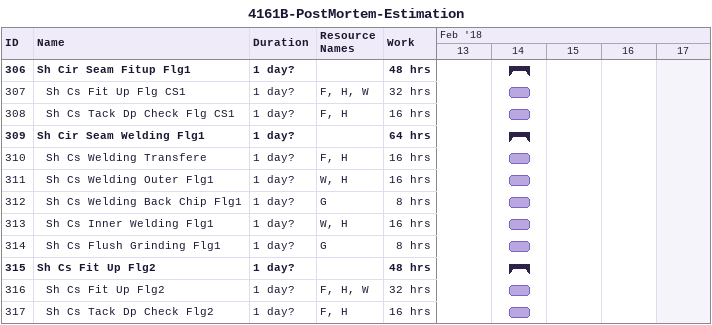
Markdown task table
4161B-PostMortem-Estimation

| ID | Level | Task | Duration | Start | Finish | Resources | Work (h) |
|---|---|---|---|---|---|---|---|
| 306 | 1 | **Sh Cir Seam Fitup Flg1** | 1d? | 2018-02-14 | 2018-02-14 |  | 48 |
| 307 | 2 | Sh Cs Fit Up Flg CS1 | 1d? | 2018-02-14 | 2018-02-14 | F, H, W | 32 |
| 308 | 2 | Sh Cs Tack Dp Check Flg CS1 | 1d? | 2018-02-14 | 2018-02-14 | F, H | 16 |
| 309 | 1 | **Sh Cir Seam Welding Flg1** | 1d? | 2018-02-14 | 2018-02-14 |  | 64 |
| 310 | 2 | Sh Cs Welding Transfere | 1d? | 2018-02-14 | 2018-02-14 | F, H | 16 |
| 311 | 2 | Sh Cs Welding Outer Flg1 | 1d? | 2018-02-14 | 2018-02-14 | W, H | 16 |
| 312 | 2 | Sh Cs Welding Back Chip Flg1 | 1d? | 2018-02-14 | 2018-02-14 | G | 8 |
| 313 | 2 | Sh Cs Inner Welding Flg1 | 1d? | 2018-02-14 | 2018-02-14 | W, H | 16 |
| 314 | 2 | Sh Cs Flush Grinding Flg1 | 1d? | 2018-02-14 | 2018-02-14 | G | 8 |
| 315 | 1 | **Sh Cs Fit Up Flg2** | 1d? | 2018-02-14 | 2018-02-14 |  | 48 |
| 316 | 2 | Sh Cs Fit Up Flg2 | 1d? | 2018-02-14 | 2018-02-14 | F, H, W | 32 |
| 317 | 2 | Sh Cs Tack Dp Check Flg2 | 1d? | 2018-02-14 | 2018-02-14 | F, H | 16 |
